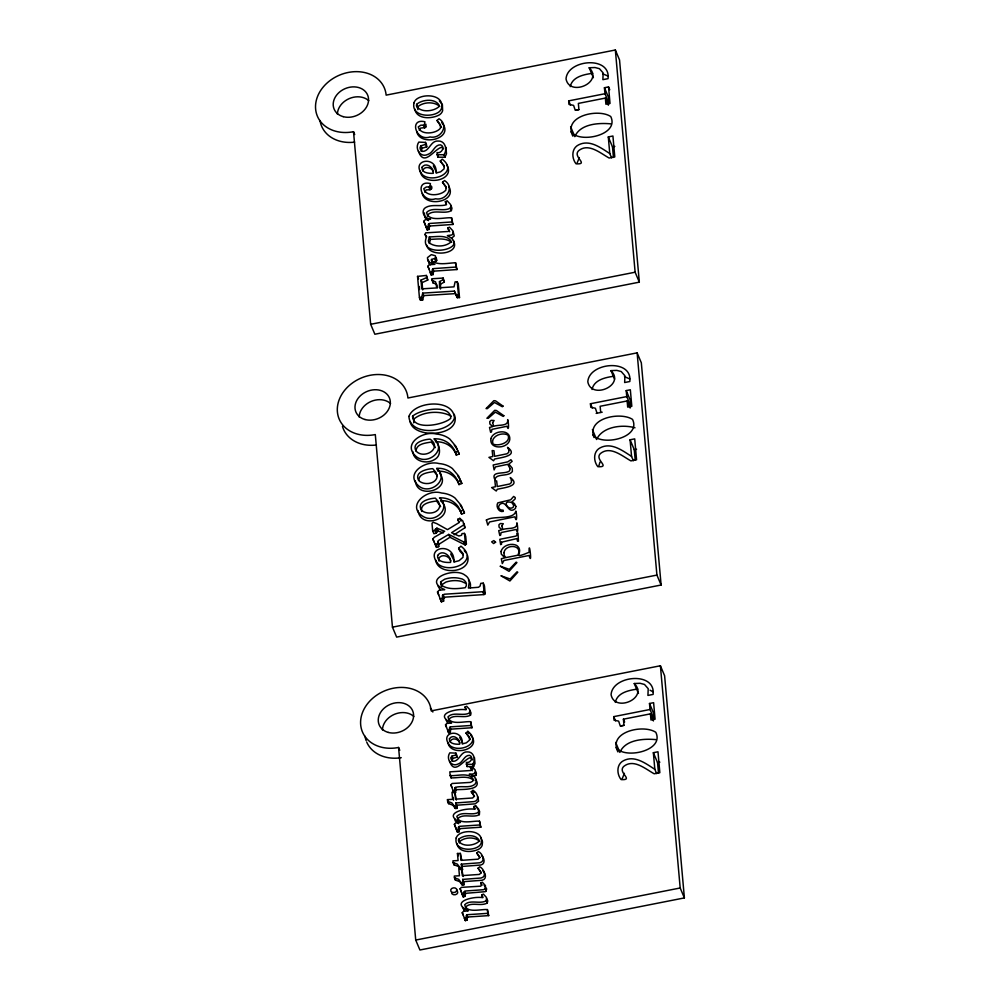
<?xml version="1.0" encoding="UTF-8"?>
<svg xmlns="http://www.w3.org/2000/svg" width="1000" height="1000" viewBox="0 0 1000 1000"><rect width="100%" height="100%" fill="white"/><g stroke="black" fill="none" stroke-linecap="round" stroke-linejoin="round"><path stroke-width="1.5" d="M470.412 587.85L470.475 584.625A12.1 9.738 -22.9 0 0 468.462 579.875M422.688 289.9L422.05 282.65L427.75 280.038L426.337 275.45L417.537 276.388L419.438 297.712L420.487 300.212L422.65 300.025L423.787 295.6L422.738 293.113L454.387 291.125L457.337 297.7L459.5 297.575L458.312 284.212L457.25 281.712L455.1 281.887L454.012 286.85L439.5 287.787L439.5 281.575L443.3 279.575L443.162 278.062L431.75 278.775L432.95 282.825L436.675 284.375M427.75 280.038L426.337 275.45M571.062 131.875C579.375 143.725 619.75 135.2 610.75 116.55C598.35 108.138 562.5 116 572.863 136.137M592.85 434.738C601.163 446.587 641.525 438.062 632.537 419.412C620.513 411.413 586.125 418.1 594.05 437.575M616.125 747.638C624.438 759.488 664.8 750.962 655.812 732.312C643.413 723.9 607.562 731.762 617.925 751.9M472.238 770.75L470.425 767.35L472.062 766.575L475.163 769.938L475.387 772.312L473.488 773.925L469.162 774.287C473.762 774.712 478.537 779.7 475.112 784.087C469.725 788.787 461.6 785.325 455.363 787.45L454.775 790.225L455.725 792.5L454.9 788.025M450.9 205.75L450.325 208.088C443.438 212.213 432.375 206.35 426.575 212.488C428.438 222.375 444.75 217.037 451.562 217.825L452.987 224.45L430.5 225.963L429.325 226.938L429.188 229.387L427.3 230L423.862 221.262L425.2 219.762L430.562 219.2C425.575 218.675 420.725 213.137 424.375 208.475C430.45 203.45 439.487 207 446.488 204.713L445.363 201.65L447.175 200.8L450.588 204.525L451.962 208.238L451.375 210.588C444.487 214.713 433.425 208.85 427.638 214.975L427.475 216.075M466.012 709.3L465.05 707.038L466.688 706.263L469.8 709.65L469.55 712.875C463.3 716.625 453.263 711.312 447.987 716.875C449.688 725.85 464.487 721.012 470.688 721.725L471.975 727.738L451.55 729.112L450.487 730L450.363 732.225L448.65 732.788L447.688 730.525L449.4 729.963L449.525 727.738L450.6 726.85L471.025 725.475L471.975 727.738M482.738 897.163L481.775 894.9L483.413 894.125L486.525 897.513L486.275 900.75C480.025 904.488 469.988 899.175 464.712 904.737C466.413 913.725 481.213 908.875 487.413 909.587L488.7 915.612L468.275 916.988L467.212 917.862L467.088 920.088L465.375 920.65L464.412 918.388L466.125 917.825L466.25 915.6L467.325 914.712L487.75 913.337L488.7 915.612M429.188 229.387L428.137 226.887L428.275 224.438L429.45 223.475L451.938 221.962L452.987 224.45M432.15 272.038L432.287 269.587L433.462 268.612L455.95 267.05L457 269.538L434.525 271.1L433.338 272.075L433.212 274.525L431.325 275.15L430.262 272.65L432.15 272.038L433.212 274.525M443.6 601.112L442.388 598.25L442.537 595.425L444.263 594.237L482.738 591.725L483.95 590.913L483.263 583.15L480.775 583.35L480.087 586.087L478.488 587.275L468.413 588.062L469.263 581.75A12.1 9.738 -22.9 0 0 465.112 575.275C454.8 566.625 421.188 579.425 444.725 589.65L439.038 590.262L437.5 591.987L441.425 601.825L443.6 601.112L443.75 598.3L442.537 595.425M459.212 831.688L458.263 829.425L458.387 827.2L459.45 826.325L479.875 824.95L480.838 827.212L460.412 828.587L459.338 829.475L459.212 831.688L457.5 832.25L454.387 824.312L455.6 822.95L460.475 822.438C441.15 813.312 465.975 807.55 474.925 809.287L473.9 806.5L475.55 805.738L478.65 809.112L478.413 812.35C472.163 816.1 462.113 810.775 456.85 816.35C458.537 825.325 473.35 820.487 479.538 821.2L480.838 827.212M480.712 883.025L481.9 884.925L480.675 886.175L461.337 887.375L460.125 888.737L463.263 896.95L464.975 896.388L464.15 891.925L465.5 891L483.475 889.712L485.25 888.863L485.462 885.638L482.362 882.25L480.712 883.025L481.675 885.288M464.975 896.388L464.15 891.925M426.725 146.85L425.675 144.362L421.062 145.762L420.075 148.875L422.375 151.425C429.5 151.562 430.55 140.45 438.075 141.037C445.125 140.488 447.837 149.787 443.9 154.762L444.95 157.25L437.825 157.175L437 152.613C441.65 153.837 445.6 146.575 440.5 144.825C434.425 144.675 433.312 152.8 427.9 154.388C420.337 158.225 414.3 148.387 418.825 142.1L425.5 142.413L426.55 144.913L426.725 146.85L422.113 148.25L421.125 151.363M457.013 757.175L456.062 754.9L451.875 756.175L450.975 759L453.062 761.325C459.538 761.45 460.487 751.35 467.325 751.888C473.725 751.388 476.2 759.837 472.612 764.35L473.562 766.612L467.1 766.55L466.35 762.4C470.575 763.525 474.162 756.925 469.525 755.325C464.012 755.188 463 762.575 458.075 764.013C451.213 767.5 445.737 758.562 449.837 752.85L455.9 753.138L456.863 755.4L457.013 757.175L452.825 758.45L451.938 761.275M424.375 212.938L424.787 217.438L428.512 220.613M429.387 243.475L430.425 239.375L429.375 236.875C436.175 236.975 446.488 234.412 450.975 240.875L450.637 242.325C444.888 246.975 435.163 247.25 429.15 242.85L428.325 240.987L429.375 236.875M419.25 130.338L420.637 128.075L425.4 127.562L425.975 124.262M424.75 192.138L426.138 189.875L430.012 189.762L431.512 188.775L431.887 187.025L430.45 185.325M437.825 157.175L438.05 155.1M467.1 766.55L467.3 764.663M422.925 170.987L423.075 169.775C425.538 165.538 432.238 167.7 433.438 172M450.275 742.075L450.412 740.975C452.638 737.138 458.738 739.087 459.812 743M428.512 260.138L428.9 263.4L430.375 264.775M457.75 519.325L459.225 522.5L447.512 529.637L436.825 523.65L433.113 522.25L432 523.375L432.663 530.8L433.875 533.675L436.062 533.237L434.85 530.375L436.887 528.15L444.675 531.287L434.188 537.325L432.85 539.012L436.512 547.362L438.675 546.65L437.463 543.787L438.587 540.45L448.738 534.4L463.975 542.087L465.188 544.963L466.4 544.15L465.7 536.275L464.487 533.413L462 533.612L461.575 535.275L458.875 536.013L451.575 532.712L463.775 524.85L462.912 521.062L459.837 518.35L457.75 519.325L458.963 522.188M438.675 546.65L438.975 544.237L437.762 541.375M435.613 258.113L431.562 259.475L432.325 262.688L436.662 260.613L435.337 255.763L431.337 254.638L427.45 257.638L427.85 260.912L429.312 262.288L434.875 264.325L429.212 264.75L427.875 266.25L431.325 275.15M436.662 260.613L436.388 258.25L435.387 257.438M448.8 720.138L448.95 719.137C454.212 713.575 464.263 718.888 470.513 715.15L471.037 713.025L470.1 710.8M465.525 908L465.675 907C470.938 901.438 480.988 906.762 487.238 903.012L487.762 900.888L486.825 898.662M422.65 300.025L421.6 297.538L422.738 293.113M412.587 416.238C412.762 430.938 443.725 425.037 450.775 418.263C450.625 403.562 419.625 409.45 412.587 416.238L413.8 419.1L413.713 422.863M416.025 450.988C411.413 442.525 424.05 439.438 430.112 439.15C443.088 448.25 423.825 459.988 416.025 450.988C416.4 443.625 425.8 443.062 431.325 442.025L435.375 447.625M418.775 480.363C419.025 473.05 428.537 472.575 433.95 471.512L437.125 475.25M416.7 104.275L416.413 105.85C420.45 112.987 433.375 111.575 438.85 106.8L439.137 105.225C435.062 98.1 422.188 99.488 416.7 104.275L417.887 109.65M458.663 839.275L458.413 840.7C462.075 847.188 473.812 845.913 478.787 841.575L479.038 840.15C475.35 833.675 463.65 834.925 458.663 839.275L459.363 842.975M577.013 163.275L579.35 157.55M598.8 466.138L599.963 462.137M622.075 779.038L624.412 773.312M454.113 534.8L464.988 527.712L464.075 523.425M437.013 120.475L440.438 124.812L440.425 128.225C435.8 134.025 420.2 135.425 418.288 126.9L420.788 125.213L424.35 125.075L424.925 121.775C408.65 117.737 415.775 141.838 430.025 136.975C440.838 139.238 449.55 125.288 439.038 118.75L437.013 120.475L441.5 127.312M442.525 182.275L445.938 186.612L445.925 190.012C441.3 195.825 425.7 197.213 423.787 188.688L426.287 187L429.85 186.875L430.425 183.575C414.15 179.537 421.287 203.625 435.525 198.775C446.337 201.038 455.05 187.087 444.538 180.55L442.525 182.275L446.275 187.725M439.5 281.575L440.562 284.075L440.5 288.988M440.65 581.85L440.775 584.788C447.575 589.963 457.488 588.812 465.275 587.7C468.45 583.9 464.6 578.825 460.213 578.525A24.688 19.863 -22.9 0 0 444.712 579.2L440.65 581.85L441.863 584.712L441.475 586.413M570.262 86.625C572.238 76.737 584.225 74.425 592.65 73.312M592.05 389.487C593.862 380.062 605.1 377.463 613.212 376.362M615.325 702.387C617.3 692.5 629.275 690.188 637.712 689.075M436.062 533.237L438.1 531.025L443.413 532.888M425.037 234.412L425.725 232.85L448.25 231.475L449.038 230.338L447.713 228.025L449.513 227.175L452.938 230.875L453.188 233.487L451.9 234.975L447.388 235.6C472.938 249.3 416.5 259.762 426.65 236.625L425.037 234.412L426.087 236.912M444.95 157.25L446.488 153.75L445.938 147.3M473.562 766.612L474.963 763.438L474.462 757.575M471.562 776.438L475.9 775.413L476.413 773.288L475.462 771.1M465.1 894.188L466.463 893.263L485.438 891.65L486.712 889.013L484.137 885.275M458.025 820.8L457.8 818.612C463.075 813.037 473.113 818.363 479.363 814.613L479.613 811.388L475.55 805.738M443.75 598.3L445.475 597.112L483.95 594.587L485.163 593.787L484.475 586.013L483.263 583.15M455.85 790.3L456.325 789.712C461.388 789.175 483.938 790.812 475.262 778.85M413.8 419.1C423.312 411.15 440.588 410.213 451.4 416.238M417.75 106.775C423.325 101.9 434.113 101.287 439.775 106.425M459.625 841.55C464.688 837.125 474.475 836.575 479.625 841.237M438.975 544.237L449.95 537.275L465.188 544.963M448.65 732.788L445.525 724.837L446.75 723.475L451.613 722.962C432.3 713.838 457.113 708.075 466.075 709.812L465.05 707.038M453.575 791.875L450.875 784.85L452.088 783.487L470.4 782.4L472.525 781.325L473.312 779.438C469.113 771.85 457.025 776.275 450.163 775.6L449.825 771.85L470.812 770.5L471.625 769.45L470.425 767.35M465.375 920.65L462.25 912.712L463.475 911.35L468.338 910.837C449.025 901.712 473.837 895.95 482.8 897.688L481.775 894.9M441.863 584.712L445.925 582.075A24.688 19.863 -22.9 0 1 461.425 581.4L465.9 583.4M440.275 161.012L442.287 159.188C458.775 172.062 433.462 183.487 422.638 174.95C409.275 159.5 437.638 154.875 436.1 173L440.637 171.812L444.1 168.85L444.05 165.575L440.275 161.012L444.3 166.612M458.638 548.263L460.95 546.163C479.913 560.975 450.812 574.113 438.363 564.288C422.987 546.525 455.6 541.2 453.85 562.05L459.062 560.688L463.038 557.275L462.975 553.513L458.638 548.263L459.85 551.125L463.263 554.712M466.025 733.012L467.863 731.35C482.825 743.05 459.85 753.425 450.012 745.675C437.875 731.637 463.638 727.438 462.238 743.913L466.362 742.825L469.5 740.138L469.45 737.163L466.025 733.012L470.412 739.425M474.475 796.488L471.262 791.75L472.95 790.337C477.075 792.225 480.462 800.163 474.263 801.575L455.85 802.962L457.088 808.4L455.337 808.475L452.825 805.15L448.6 803.65L447.638 801.388L447.488 799.625L452.638 799.325L452.013 792.262L454.888 792.188L456.35 800.037M479.925 857.7L476.7 852.962L478.4 851.55C482.525 853.438 485.913 861.363 479.712 862.788L461.3 864.163L462.537 869.613L461.3 864.163M481.287 872.925L478.062 868.188L479.75 866.787C483.875 868.675 487.262 876.6 481.075 878.012L462.65 879.4L463.9 884.837L462.137 884.912L459.625 881.6L455.4 880.088L454.45 877.825L454.288 876.062L459.45 875.763L458.812 868.7L461.7 868.637L463.15 876.475M440.562 284.075L444.35 282.062L443.162 278.062M463.975 542.087L465.188 541.287L464.487 533.413M431.887 280.338L435.625 281.887L436.75 287.925L421.763 288.85L420.988 280.15L426.7 277.55M456.375 455.112L459.188 453.988L457.975 451.125L455.163 452.238L456.375 455.112C453.875 445.2 444.5 438.013 434.225 438.913C439.575 444.712 442.912 455.55 433.862 459.938C426.287 464.312 413.612 461.4 412.75 451.5M457.788 481.737L460.6 480.613L461.812 483.475L459 484.6C456.1 475.887 447.038 470.625 438.062 471.275L436.85 468.4C447.188 467.45 456.4 474.775 459 484.6M464.438 512.975L461.1 505.288L455 498A28.325 22.8 -22.9 0 0 441.575 493.025C426.775 488.137 404.6 506.912 424.45 517.188C436.1 522.888 451.413 507.587 439.475 497.9C448.45 497.25 457.525 502.512 460.412 511.225L463.225 510.1L464.438 512.975L461.625 514.1C458.725 505.375 449.663 500.125 440.688 500.763C457.887 517.312 420.8 531.138 418 510.487M451.975 237.8L454.237 235.975L453.263 232.15M426.25 227.512L428.137 226.887M437.463 543.787L435.3 544.5L436.512 547.362M442.388 598.25L440.213 598.962L441.425 601.825M454.775 790.225L453.062 790.788L454.012 793.062M456.55 829.987L458.263 829.425M462.312 894.688L464.025 894.125M353.512 131.713L370.662 324.3L374.862 334.237L639.325 282.15L619.538 59.938L615.35 50L386.138 95.138A36.337 29.25 -22.9 0 0 348.237 72.45A36.337 29.25 -22.9 0 0 315.613 109.025A36.337 29.25 -22.9 0 0 353.512 131.713L354.712 134.55M604.438 87.725L608.638 97.662L609.175 103.663L604.975 93.725L604.438 87.725L608.55 86.912L609.75 89.763M608.362 105.188L605.363 98.088L578.362 103.413L578.913 109.55L575.237 110.275L573.6 105.375L568.987 104.4L568.675 100.875L604.975 93.725M575.887 110.213L578.913 109.625M609.775 153.562L608.3 136.925L612.925 136.012L614.788 156.912L609.125 158.025C600.45 153.238 588.587 142.738 578.8 150.575C571.962 156.688 589.6 164.6 576.038 163.825C571.55 158.225 571.35 148.425 578.5 144.913C589.587 139.15 600.788 147.8 609.775 153.562L611.575 157.825M608.3 136.925L612.5 146.862L614.812 146.412M370.662 324.3L635.125 272.213L639.325 282.15M637.125 352.863L407.925 398A36.337 29.25 -22.9 0 0 370.025 375.312A36.337 29.25 -22.9 0 0 337.4 411.887A36.337 29.25 -22.9 0 0 375.3 434.575L392.45 627.163L396.637 637.1L661.112 585.013L641.325 362.8L637.125 352.863L656.912 575.087L661.112 585.013M626.225 390.588L630.425 400.525L630.95 406.525L626.763 396.587L626.225 390.588L630.337 389.775L631.812 406.287L627.7 407.1L627.15 400.962L600.15 406.275L600.7 412.413M597.013 413.137L595.388 408.237L590.775 407.262L590.45 403.738L626.763 396.587M596.163 413.375L602.212 412.188M631.562 456.425L630.087 439.787L634.712 438.875L636.562 459.775L630.913 460.887C622.238 456.1 610.375 445.6 600.575 453.438C593.75 459.55 611.375 467.463 597.825 466.688C593.325 461.087 593.125 451.3 600.288 447.775C611.375 442.013 622.562 450.662 631.562 456.425L633.362 460.688M630.087 439.787L634.275 449.725L636.587 449.275M432.663 530.8L434.85 530.375M392.45 627.163L656.912 575.087M398.575 747.475L415.725 940.062L419.913 950L684.388 897.913L664.6 675.7L660.4 665.763L431.2 710.9A36.337 29.25 -22.9 0 0 393.3 688.225A36.337 29.25 -22.9 0 0 360.675 724.788A36.337 29.25 -22.9 0 0 398.575 747.475L399.775 750.312M649.5 703.487L653.7 713.425L654.225 719.425L650.037 709.488L649.5 703.487L653.612 702.688L655.075 719.188L650.962 720L650.425 713.863L623.425 719.175L623.975 725.312L620.95 725.975M623.975 725.312L620.288 726.038L618.663 721.137L614.038 720.163L613.725 716.637L650.037 709.488M654.837 769.338L653.363 752.688L657.987 751.787L659.837 772.675L654.188 773.787C645.512 769 633.65 758.5 623.85 766.35C617.025 772.45 634.65 780.362 621.1 779.587C616.6 773.988 616.4 764.2 623.562 760.675C634.65 754.912 645.837 763.562 654.837 769.338L656.637 773.587M653.363 752.688L657.55 762.625L659.862 762.175M415.725 940.062L680.188 887.987L684.388 897.913M589.2 67.763L595.025 67.525L599.438 68.688L603.15 72.925L602.875 79.662L608.038 78.65C610.875 55.375 567.137 59.5 566.038 78.963C569.625 97.238 603.875 82.325 589.2 67.763L593.4 77.7M610.988 370.625L616.812 370.387L621.225 371.55L624.938 375.788L624.65 382.525L629.825 381.512C632.65 358.237 588.925 362.362 587.812 381.825C591.413 400.1 625.662 385.188 610.988 370.625L614.587 379.137M634.263 683.525L640.088 683.288L644.5 684.45L648.213 688.7L647.925 695.425L653.1 694.412C655.925 671.137 612.2 675.263 611.087 694.725C614.675 713 648.925 698.088 634.263 683.525L638.462 693.462M457 269.538L455.575 262.775C447.762 262.987 438.587 265.613 431.6 260.988L431.275 260.188M419.438 297.712L421.6 297.538M455.85 802.962L456.812 805.225L475.225 803.838L478.6 801.137L477.7 796.488M462.262 866.425L480.675 865.05C485.55 864.225 484.613 857.987 481.512 855.588M462.65 879.4L463.612 881.663L482.025 880.275C486.912 879.45 485.975 873.225 482.875 870.825M423.787 295.6L455.438 293.625L457.337 297.7M450.163 775.6L451.112 777.875C458.338 778.162 467.975 774.975 473.9 780.512M430.425 239.375C437.425 239.175 445.85 237.562 451.675 242.4M456.275 295.2L458.45 295.075L459.5 297.575M447.638 801.388L451.863 802.887L454.375 806.213L456.138 806.137M461.675 859.85L460.337 853.4L457.463 853.475L458.088 860.537L452.938 860.825L453.088 862.6L457.312 864.1L459.825 867.425L461.587 867.337M454.45 877.825L458.675 879.325L461.188 882.65L462.938 882.575M436.763 154.675L443.9 154.762M466.138 764.275L472.612 764.35M435.438 441.775C443.125 441.388 451.225 444.862 454.875 451.925M610.85 123.863C598.663 122.713 580.325 123.763 574.812 136.613L570.612 126.688M655.9 739.625C643.725 738.475 625.388 739.525 619.862 752.387L615.675 742.45M602.688 73.8L607.962 76.05M624.462 376.662L629.738 378.913M453.088 862.6L454.05 864.862L458.275 866.363L460.788 869.688L459.825 867.425M634.987 427.788C622.525 424.188 602.612 426.438 596.587 439.475L592.4 429.55M650.062 690.2L653.012 691.812M458.6 823.725L455.225 820.837L454.663 818.938M456.587 890.425L457.413 891.1C459.175 894.35 453.812 896.012 451.962 893.8L451.625 892.862M439.35 100.862L442.4 104.637L442.625 110.725A7.713 6.212 -22.9 0 1 439.575 114.75C432.062 119.087 416.662 119.775 414.7 108.888M471.262 791.75L474.363 796.075L472.663 797.987L455.513 799.163L454.888 792.188M476.7 852.962L479.812 857.288L478.113 859.188L460.962 860.375L460.337 853.4M478.062 868.188L481.175 872.513L479.475 874.425L462.312 875.6L461.7 868.637M440.1 589.612L437.9 585.837M443.612 148.812L441.55 147.325C433.95 149.125 424.05 167.6 418.462 151.2M464.263 550.65L466.125 552.85M470.475 734.9C483.762 749.4 450.075 757.812 447.837 742.237M453.3 240.675C461.425 254.513 428.963 257.9 426.7 245.1M447.675 722.962L445.812 719.475M464.412 910.825L462.537 907.337M441.637 122.487C455.662 138.175 420.513 147.463 416.725 131.725M433.338 165.925L436.712 172.6M434.225 438.913C447.238 449.787 428.038 465.513 416.712 456.975C400.95 444.263 423.2 430.325 436.325 434.038A28.325 22.8 -22.9 0 1 449.75 439.012L455.85 446.3L459.188 453.988M436.85 468.4C449.862 479.288 430.662 495.012 419.338 486.463C403.575 473.75 425.825 459.825 438.95 463.537A28.325 22.8 -22.9 0 1 452.375 468.5L458.475 475.788L461.812 483.475M439.575 473.225C452.6 489.487 417.062 500.2 415.375 481M450.662 553.913L454.55 561.6M459.725 737.475L462.8 743.55M449.712 231.762L447.713 228.025M454.325 445.125L457.062 449.162M457.638 475.637L459.688 478.663M460.262 505.125L462.312 508.15M450.775 560.9C449.4 555.95 441.688 553.475 438.862 558.337L439.038 561.163M480.913 837.7L482.512 841.912L482.212 845.138A7.013 5.637 -22.9 0 1 479.438 848.787C472.612 852.725 458.625 853.35 456.85 843.462M448.675 186.163C457.987 201.988 425.538 207.75 422.225 193.525M446.788 165C456.413 181.175 422.287 186.725 420.238 171.163M454.2 414.25C462.725 436.175 413.975 439.888 410.087 421.65M440.625 506.613L436.575 501C430.875 501.825 419.688 503.225 421.75 511.463M568.675 100.875L570.475 105.138M627.15 400.962L630.15 408.05M590.45 403.738L592.25 408M424.963 124.488L426.012 126.975M423.462 125.475L424.513 127.963M450.325 208.088L451.375 210.588M445.363 201.65L446.413 204.137M421.062 145.762L422.113 148.25M420.213 146.925L421.262 149.425M430.462 186.287L431.512 188.775M428.963 187.275L430.012 189.762M650.425 713.863L653.425 720.95M428.7 223.8L429.762 226.3M454.387 291.125L455.438 293.625M423.862 221.262L427.3 230M434.925 258.925L435.988 261.425M443.3 279.575L444.35 282.062M431.562 259.475L432.612 261.962M623.425 719.175L624.625 722.013M432.725 268.938L433.775 271.438M427.875 266.25L428.925 268.75M613.725 716.637L615.525 720.9M420.988 280.15L422.05 282.65M417.537 276.388L418.587 278.875M460.412 511.225L461.625 514.1M463.775 524.85L464.988 527.712M459.837 518.35L461.037 521.213M465.188 541.287L466.4 544.15M483.95 590.913L485.163 593.787M482.738 591.725L483.95 594.587M448.738 534.4L449.95 537.275M436.887 528.15L438.1 531.025M435.475 528.888L436.688 531.75M432.85 539.012L434.062 541.875M443.125 594.675L444.338 597.537M437.5 591.987L438.713 594.862M469.55 712.875L470.513 715.15M467.863 731.35L468.812 733.625M474.95 773.15L475.9 775.413M472.062 766.575L473.013 768.838M449.925 727.15L450.875 729.412M449.4 729.963L450.363 732.225M445.525 724.837L446.488 727.1M472.95 790.337L473.9 792.613M478.413 812.35L479.363 814.613M473.9 806.5L474.862 808.763M451.875 756.175L452.825 758.45M451.1 757.237L452.062 759.5M455.363 787.45L456.325 789.712M450.875 784.85L451.825 787.113M454.375 806.213L455.337 808.475M447.488 799.625L448.6 803.65M458.775 826.625L459.738 828.888M485.25 888.863L486.2 891.137M454.387 824.312L457.5 832.25M486.275 900.75L487.238 903.012M457.463 853.475L458.425 855.738M461.188 882.65L462.137 884.912M464.613 891.338L465.575 893.612M460.125 888.737L463.263 896.95M466.65 915.013L467.6 917.288M466.125 917.825L467.088 920.088M462.25 912.712L463.212 914.975M472.65 759.887L470.475 757.6C463.575 759.225 454.588 776.012 449.513 761.112M467.5 555.487C472.738 573.15 437.8 576.213 435.6 559.938M437.038 285.238L437.425 287.825M615.35 50L635.125 272.213M660.4 665.763L680.188 887.987M608.55 86.912L610.025 103.425L605.913 104.225L605.363 98.088M612.5 146.862L613.438 157.45M634.275 449.725L635.225 460.312M657.55 762.625L658.5 773.213M451.562 217.825L451.938 221.962M455.575 262.775L455.95 267.05M457.25 281.712L458.45 295.075M425.5 142.413L425.675 144.362M432.812 281.275L432.95 282.825M470.688 721.725L471.025 725.475M479.538 821.2L479.875 824.95M487.413 909.587L487.75 913.337M419.275 286.5L419.538 289.55M420.225 297.162L420.487 300.212M455.9 753.138L456.062 754.9M456.812 805.225L457.088 808.4M463.612 881.663L463.9 884.837M453.225 797.35L453.475 800.175M450.887 775.375L451.112 777.875M453.888 863.1L454.05 864.862M455.25 878.325L455.4 880.088M337.4 114.188A18.175 14.625 -22.9 0 1 349.237 98.6A18.175 14.625 -22.9 0 1 368.762 100.675M354.637 142.137A36.337 29.25 -22.9 0 1 320 120.5M359.175 417.05A18.175 14.625 -22.9 0 1 371.025 401.475A18.175 14.625 -22.9 0 1 390.55 403.537M376.425 445A36.337 29.25 -22.9 0 1 342.45 426.375M401.238 757.688A36.337 29.25 -22.9 0 1 366.75 742.163M366.188 740.738A36.337 29.25 -22.9 0 1 365.05 736.263M430.35 708.138A36.337 29.25 -22.9 0 1 432.863 712.025M382.45 729.95A18.175 14.625 -22.9 0 1 394.3 714.375A18.175 14.625 -22.9 0 1 413.825 716.438M503.975 552.675L504.225 555.462L505.863 557.6L517.85 555.212C523.263 544.462 505.25 543.725 503.975 552.675M408.925 416.425C409.738 436.2 448.888 433.688 454.438 418.125C453.663 398.312 414.487 400.875 408.925 416.425M492.512 440.8L492.938 444.012C498.275 446.65 511.388 442.663 507.975 435.025C502.85 432.4 494.15 434.75 492.512 440.8M515.85 506.375L515.5 508.375C507.725 515.712 506.85 498.663 499.637 504.562C496.925 507.775 499.913 510.487 503.15 510.175L503.312 511.35C498.9 512.775 495.55 506.375 497.812 502.863L510.7 499.8L513.65 496.438L515.225 497.525L515.2 498.837L511.975 501.938L514.45 503.625L515.85 506.375M490.95 438.55C488.963 450.238 508.275 448.9 509.775 439.538C510.688 428.587 493.275 430.275 490.95 438.55M500.988 551.512L501.312 554.138L504.913 557.837L501.325 558.688L502.3 563.575L503.95 560.5L529.075 555.475C532.612 567.788 528.812 537.025 529.125 552.288C509.712 560.15 525.413 552.15 516.712 545.45C511.25 542.7 502.738 545.337 500.988 551.512M510.1 468.625L509.637 470.788C505.062 474.85 490.163 470.288 494.913 479.7C495.95 472.875 508.338 477.238 512.388 471.5L512.25 468.15L508.875 464.05L512.137 461.362L510.9 459.7L507.775 461.85L493.188 464.988L494.125 469.925L495.438 466.912L507.713 464.325L510.1 468.625M513.688 505.312L513.337 507.05C508.312 511.925 500.938 498.963 511.875 502.638L513.688 505.312M508.812 450.538L508.738 452.25L507.137 453.75L494.613 456.325L493.963 450.737L492.163 450.55L492.812 456.475L488.938 457.375L493.562 460.788L494.575 459.05C500.938 457.525 519.163 455.838 507.537 447.337A10.512 8.462 -22.9 0 1 508.812 450.538M511.5 480.75L511.425 482.463L509.825 483.963L497.3 486.538L496.65 480.95L494.85 480.763L495.5 486.688L491.637 487.587L496.25 491L497.262 489.263C503.625 487.738 521.862 486.05 510.225 477.55A10.512 8.462 -22.9 0 1 511.5 480.75M456.788 889.75C457.075 892.675 452.638 893.312 451 891.525C449.275 888.337 454.625 886.575 456.45 888.825L456.788 889.75M492.6 422.663L493.762 426.262C498.938 424.387 508.738 426.75 507.675 419.613C508.638 421.662 509.15 433.225 507.013 426.262L491.912 429.375L491.463 431.975L490.613 432.312L489.513 427.438L492.75 426.587L489.888 423.988L489.738 421.587L491.25 420.312L494.125 420.513L492.6 422.663M501.788 525.85L502.95 529.462C508.125 527.575 517.925 529.95 516.862 522.812C517.825 524.862 518.337 536.425 516.2 529.45L501.1 532.562L500.65 535.163L499.8 535.5L498.7 530.638L501.938 529.775L499.075 527.175L498.925 524.775L500.438 523.513L503.312 523.713L501.788 525.85M422.025 167.288C421.188 173.088 429.263 173.575 433.25 173.325C434.038 167.512 425.838 161.6 422.025 167.288M437.65 555.475C436.688 562.15 445.975 562.712 450.562 562.413C451.463 555.737 442.025 548.938 437.65 555.475M449.45 738.713C448.7 743.975 456.025 744.425 459.65 744.2C460.363 738.925 452.912 733.55 449.45 738.713M437.2 476.125C436.525 484.25 423.612 485.75 418.65 480.475C414.038 472.013 426.675 468.938 432.738 468.65L435.913 472.388L437.2 476.125M439.825 505.613C439.15 513.737 426.238 515.25 421.275 509.975C416.662 501.5 429.3 498.425 435.363 498.137L438.537 501.875L439.825 505.613M413.975 102.85C411.112 116.137 430.475 117.775 438.512 112.25A7.713 6.212 -22.9 0 0 441.562 108.225C444.45 94.913 425.087 93.287 417.038 98.812A7.713 6.212 -22.9 0 0 413.988 102.85M456.2 837.987C453.587 850.05 471.175 851.55 478.475 846.525A7.013 5.637 -22.9 0 0 481.25 842.875C483.862 830.788 466.275 829.3 458.975 834.325A7.013 5.637 -22.9 0 0 456.2 837.987M501.475 542.225L501.525 544.225L500.662 544.663L499.8 539.325L515.887 536.1L517.025 535.25L516.838 533.237L517.975 533.05L518.462 541.2L517.55 541.237L516.888 538.575L501.475 542.225M495.588 542.188L493.6 543.55L491.662 541.85L493.85 540.6L495.588 542.188M500.337 566.225L509.05 571.337L516.925 562.575L516.175 562.163L509.312 569.338L500.337 566.225M501.188 575.875L509.9 581L517.788 572.238L517.038 571.825L510.175 578.987L501.188 575.875M486.375 520.037L487.788 525.1L489.538 521.962L514.913 516.8C516.888 524.562 517.1 514.513 515.862 511.075C513.713 520.4 494.225 515.337 486.8 519.875L486.375 520.037M502.987 406.075L502.337 406.737L494.462 402.475L487.375 408.612L486.062 408.587L493.85 400.662L495.525 400.838L502.987 406.075M503.85 415.725L503.2 416.4L495.312 412.137L488.237 418.275L486.912 418.25L494.712 410.325L496.388 410.5L503.85 415.725M343.212 116.65A18.175 14.625 -22.9 0 0 368.512 98.612A18.175 14.625 -22.9 0 0 340.925 90.988A18.175 14.625 -22.9 0 0 343.212 116.65M364.988 419.513A18.175 14.625 -22.9 0 0 390.3 401.475A18.175 14.625 -22.9 0 0 362.7 393.85A18.175 14.625 -22.9 0 0 364.988 419.513M388.263 732.412A18.175 14.625 -22.9 0 0 413.562 714.375A18.175 14.625 -22.9 0 0 385.975 706.75A18.175 14.625 -22.9 0 0 388.263 732.412"/></g></svg>
